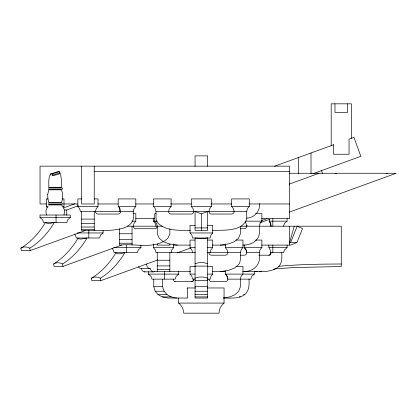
<?xml version="1.0" encoding="UTF-8"?>
<svg xmlns="http://www.w3.org/2000/svg" width="417" height="417" viewBox="0 0 417 417"><rect width="100%" height="100%" fill="white"/><g stroke="black" fill="none" stroke-linecap="round" stroke-linejoin="round"><path stroke-width="0.63" d="M59.422 171.679L52.302 173.998C51.041 177.089 58.776 174.134 60.319 173.451L60.225 173.024L59.621 172.904L59.422 171.679L57.64 171.679L50.52 173.998L50.342 175.354L49.659 175.208L50.358 174.4M81.628 211.528L81.628 230.434C95.472 229.908 109.692 231.967 123.224 228.167C127.649 226.639 132.116 223.939 133.31 219.092C133.633 214.958 131.975 209.49 135.827 206.488L135.827 198.925L118.183 198.925L118.183 206.488L120.007 208.724L120.706 211.528A2.523 2.523 0 0 1 118.183 214.046L98.016 214.046A2.523 2.523 0 0 1 95.493 211.528L96.191 208.724L98.016 206.488L98.016 198.925L94.237 198.925M171.121 252.671L171.814 249.866L173.639 247.63L173.639 243.851M210.194 252.671L210.893 249.866L212.712 247.63L212.712 240.067L207.671 240.067M220.275 271.576L228.344 270.445L234.396 268.173L238.425 264.774C242.757 259.801 237.732 251.972 242.965 247.63L242.965 240.067L236.032 240.067M212.43 230.434C223.658 229.83 241.714 232.128 246.744 219.092C247.067 214.958 245.415 209.49 249.267 206.488L249.267 198.925L231.623 198.925L231.623 206.488L233.447 208.724L234.14 211.528A2.523 2.523 0 0 1 231.623 214.046L211.455 214.046A2.523 2.523 0 0 1 208.933 211.528L209.631 208.724L211.455 206.488L211.455 198.925L191.288 198.925L191.288 206.488L193.113 208.724L193.806 211.528A2.523 2.523 0 0 1 191.288 214.046L171.121 214.046A2.523 2.523 0 0 1 168.598 211.528L169.297 208.724L171.121 206.488L171.121 198.925L153.477 198.925L153.477 206.488C158.585 210.59 153.816 218.07 157.678 222.871C166.07 231.336 179.336 230.189 190.314 230.434M244.226 271.576C255.157 271.232 261.329 263.455 259.348 252.671C259.426 250.721 260.354 248.86 261.871 247.63L261.871 240.067L255.569 240.067M49.336 175.896L48.742 181.577L48.857 187.29L61.466 187.29L61.58 181.577L60.632 174.025M283.539 226.202L284.524 223.403L287.104 221.161L287.104 218.638M63.983 215.021L64.473 212.331L64.192 209.61M289.601 242.59L294.235 226.202M289.461 243.048L290.607 242.59L297.165 226.202L302.528 228.542L296.909 242.59L290.607 245.107L261.673 245.107M62.54 189L62.54 188.109M62.54 204.121L62.54 203.23M47.163 207.082L45.896 210.96L46.339 215.021M223.429 298.046C230.591 297.983 238.498 299.041 244.706 294.642C249.293 290.826 249.33 284.603 248.985 279.14M62.946 207.504L63.983 206.488L63.983 198.925L62.091 198.925M133.31 213.598L135.827 213.598L135.827 221.161L134.003 223.403L133.31 226.202A2.523 2.523 0 0 0 135.827 228.725L154.733 228.725A2.523 2.523 0 0 0 157.256 226.202L156.557 223.403L154.733 221.161L154.733 213.598L155.994 213.598M207.671 225.394L212.712 225.394L212.712 232.957L210.893 235.193L210.194 237.998L192.55 237.998L191.851 235.193L190.027 232.957L190.027 225.394L195.067 225.394M255.569 213.598L261.871 213.598L261.871 221.161C258.019 224.169 259.671 229.637 259.348 233.765C258.399 241.141 250.961 244.753 244.226 245.107L244.226 247.63A6.615 6.615 0 0 1 246.744 252.671L259.348 252.671M207.671 266.536L212.712 266.536L212.712 274.099L210.893 276.335L210.194 279.14L207.671 279.14M207.202 287.965L224.059 287.965L224.059 303.086C221 305.494 219.107 309.278 219.014 313.172L183.725 313.172C183.636 309.278 181.744 305.494 178.685 303.086L178.685 298.046M70.311 217.544L67.731 219.78L66.746 222.584L43.576 222.584L42.591 219.78L40.011 217.544L40.011 215.021L70.311 215.021L70.311 217.544L40.011 217.544M103.082 230.434L103.082 232.957L100.502 235.193L99.517 237.998L76.347 237.998L75.362 235.193L74.247 233.973M140.894 245.107L140.894 247.63L138.319 249.866L137.334 252.671L114.159 252.671L113.174 249.866L112.058 248.647M178.711 271.576L178.711 274.099L176.13 276.335L175.145 279.14L151.97 279.14L150.985 276.335L148.405 274.099L148.405 271.576M287.104 245.107L287.104 247.63L284.524 249.866L283.539 252.671L270.352 252.671M254.334 271.576L254.334 274.099L251.753 276.335L250.768 279.14L227.838 279.14A2.523 2.523 0 0 1 225.321 281.663L211.455 281.663A2.523 2.523 0 0 1 208.933 279.14M242.668 271.576C254.313 270.565 267.959 274.459 278.191 267.042C282.304 263.388 281.965 257.67 281.756 252.671M201.369 213.869L207.671 211.528L207.671 230.434L195.067 230.434L195.067 211.528L201.369 213.869L201.369 230.434M63.342 207.963L74.961 203.736M64.202 209.965L66.746 209.965L78.37 205.737M20.85 248.141A16.383 11.223 70 0 1 29.763 248.141A93.21 65.912 -90 0 0 54.273 222.584C51.453 222.866 47.866 224.435 45.359 222.584A93.21 65.912 -90 0 1 20.85 248.141L21.293 250.581L30.206 250.581L85.193 230.585M274.558 166.237L333.741 144.715M313.016 173.712L360.841 156.323L353.95 137.37L349.045 139.153L349.045 154.243L333.511 154.243L333.511 144.798M53.621 263.951A16.383 11.223 70 0 1 62.534 263.951A94.232 66.631 90 0 0 87.044 237.998L80.7 239.139L78.902 238.852L78.13 237.998A94.232 66.631 90 0 1 53.621 263.951L54.064 266.395L62.977 266.395L121.655 245.055M289.085 184.173L319.078 173.263M335.148 173.712L336.373 173.263M386.017 173.712L387.237 173.263M246.15 226.191L247.37 225.748M261.402 220.645L266.911 218.638M91.432 278.228A16.383 11.223 70 0 1 100.346 278.228A93.21 65.912 90 0 0 124.855 252.671C122.108 253.187 118.814 254.724 116.187 253.176L115.942 252.671A93.21 65.912 -90 0 1 91.432 278.228L91.876 280.667L100.789 280.667L157.662 259.989M177.173 252.895L190.684 247.979M259.781 222.855L269.57 219.295M289.137 212.18L396.15 173.263L289.351 173.263M52.125 175.354L59.621 172.904M246.645 218.185C254.125 217.882 260.589 211.153 259.348 203.517M223.439 297.941L229.856 296.914L235.152 294.642L238.68 291.238L240.442 286.703L240.635 277.701L241.141 276.335L242.965 274.099L242.965 266.536L236.032 266.536M220.275 245.107L228.344 243.976L234.396 241.704L238.425 238.305L240.442 233.765L240.442 226.202M259.348 271.576L261.829 271.227M278.52 266.333L279.698 266.176C300.172 264.388 320.736 264.06 341.278 264.013M255.022 271.576L257.398 271.274M274.61 268.913L294.1 267.516L341.278 266.536L341.278 226.202L241.01 226.202M52.302 173.998L50.52 173.998M94.237 171.528L289.601 171.528M48.231 187.921L62.091 187.921M48.231 189.182L62.091 189.182M48.231 198.925L46.339 198.925L46.339 206.488L47.376 207.504M81.628 198.925L77.849 198.925L77.849 206.488L79.673 208.724L80.372 211.528L133.31 211.528M48.231 203.048L62.091 203.048M46.537 203.965L40.037 203.965L40.037 166.154L289.601 166.154L289.601 218.638L261.605 218.638M63.431 203.965L77.729 203.965M97.88 203.965L118.027 203.965M135.572 203.965L153.769 203.965M170.668 203.965L191.466 203.965M210.96 203.965L231.758 203.965M249.303 203.965L289.601 203.965M48.231 204.309L62.091 204.309M48.857 204.94L61.466 204.94L62.388 205.951M46.339 206.488L48.231 206.488M62.091 206.488L63.983 206.488M77.849 206.488L98.016 206.488M118.183 206.488L135.827 206.488M153.477 206.488L171.121 206.488M191.288 206.488L211.455 206.488M231.623 206.488L249.267 206.488M155.994 211.528L246.744 211.528M135.791 218.638L154.618 218.638M81.628 219.092L94.237 219.092M131.923 221.161L135.827 221.161M153.477 218.008L153.477 221.161L157.256 221.161M245.483 221.161L261.871 221.161M268.996 221.161L287.104 221.161M81.628 223.627L94.237 223.627M127.633 226.202L162.296 226.202M81.628 227.03L94.237 227.03M195.067 227.911L207.671 227.911M240.369 228.725L244.226 228.725A2.523 2.523 0 0 0 246.744 226.202L246.051 223.403L245.259 222.178M81.628 229.298L94.237 229.298M77.275 232.957L103.082 232.957M190.027 232.957L212.712 232.957M119.444 233.765L132.048 233.765M119.444 239.436L132.048 239.436M195.067 240.067L190.027 240.067L190.027 247.63L191.851 249.866L192.55 252.671M290.607 242.59L296.909 242.59M119.444 243.22L132.048 243.22M120.075 245.107C135.499 243.184 155.061 250.007 167.843 238.305L169.86 233.765L169.86 228.725M173.545 245.107L190.407 245.107M212.31 245.107L225.592 245.107M242.835 245.107L244.784 245.107M113.805 247.63L140.894 247.63M153.477 243.851L153.477 247.63L173.639 247.63M190.027 247.63L195.067 247.63M207.671 247.63L212.712 247.63M225.321 243.851L225.321 247.63L242.965 247.63M261.871 247.63L244.226 247.63L246.051 249.866L246.744 252.671A2.523 2.523 0 0 1 244.226 255.194L240.369 255.194M268.996 247.63L287.104 247.63M195.333 252.671L155.994 252.671L155.296 249.866L153.477 247.63M207.64 252.671L240.442 252.671M258.858 255.194L269.278 255.194A2.523 1.783 90 0 0 271.06 252.671M157.256 260.234L169.86 260.234M157.256 265.905L169.86 265.905M195.067 266.103L207.671 266.103M195.067 266.536L190.027 266.536L190.027 274.099L191.851 276.335L192.55 279.14L195.067 279.14M149.667 268.392L140.753 268.392A4.519 3.195 -90 0 1 139.434 267.912L138.856 267.386A4.519 3.195 -90 0 1 138.376 266.703M273.354 269.309L274.626 269.309M157.256 269.69L169.86 269.69M154.181 271.576L190.491 271.576M212.508 271.576L225.467 271.576M144.35 271.863L153.258 271.863M148.405 274.099L178.711 274.099M190.027 274.099L195.067 274.099M207.671 274.099L212.712 274.099M254.334 274.099L225.321 274.099L225.321 270.946M195.067 280.516L207.671 280.516M174.697 281.663L192.075 281.663A2.523 1.783 -90 0 0 193.858 279.14M153.753 279.14L153.753 286.703L162.666 286.703C163.454 293.797 170.345 297.712 176.928 298.046M195.067 286.703L207.671 286.703M187.108 287.965L195.537 287.965M153.753 286.703L155.181 291.238L164.095 291.238M195.067 291.238L207.671 291.238M155.181 291.238L158.033 294.642L166.946 294.642M195.067 294.642L207.671 294.642M243.434 294.642L244.706 294.642M158.033 294.642L162.312 296.914L171.22 296.914M195.067 296.914L207.671 296.914M239.16 296.914L240.432 296.914M178.685 303.086L224.059 303.086M177.423 245.107L169.354 243.976L163.308 241.704L159.273 238.305L157.256 233.765L157.256 226.202M162.312 296.914L168.015 298.046L187.593 298.046L187.593 287.965M225.321 247.63L227.14 249.866L227.838 252.671A2.523 2.523 0 0 1 225.321 255.194L211.455 255.194A2.523 2.523 0 0 1 208.933 252.671M153.477 221.161L155.296 223.403L155.994 226.202M269.278 221.161L270.57 223.403L271.06 226.202L270.57 223.403L269.278 221.161L269.278 219.399M321.465 170.636L322.544 173.597M63.765 208.312L63.983 208.98M100.346 278.228L100.789 280.667M62.534 263.951L62.977 266.395M29.763 248.141L30.206 250.581M351.359 138.308L351.359 103.828L331.192 103.828L331.192 145.642M347.58 103.828L347.58 112.329L334.976 112.329L334.976 103.828M311.025 152.976L311.025 173.785M298.421 157.558L298.421 173.816M289.601 226.202L289.601 245.107M272.843 218.638L272.843 226.202M272.843 245.107L272.843 252.671M268.835 245.107L268.835 247.63A6.615 4.681 -90 0 1 270.617 252.671A2.523 1.783 90 0 1 268.835 255.194M207.671 166.347L207.671 155.869L195.067 155.869L195.067 166.347M169.86 243.851L169.86 245.107L157.256 245.107L157.256 243.851M169.86 252.671L169.86 271.576M164.449 271.576L164.449 279.14M162.666 279.14L162.666 286.703M157.256 252.671L157.256 271.576M132.048 226.202L132.048 245.107M126.638 245.107L126.638 252.671M119.444 207.296L119.444 211.706M119.444 228.725L119.444 245.107M94.237 166.154L94.237 203.965L81.628 203.965L81.628 166.154M94.237 211.528L94.237 230.434M88.826 230.434L88.826 237.998M66.746 209.965L66.746 215.167M56.055 215.021L56.055 222.584M154.608 271.576A4.519 3.195 90 0 1 151.95 271.331L151.387 270.779A4.519 3.195 -90 0 1 150.349 268.319A4.519 3.195 90 0 1 148.348 267.912L147.769 267.386A4.519 3.195 90 0 1 146.586 264.013M145.033 271.821A4.519 3.195 90 0 1 143.036 271.331L142.473 270.779A4.519 3.195 90 0 1 141.436 268.319M175.145 281.663A2.523 1.783 -90 0 1 173.363 279.14M193.415 279.14A2.523 1.783 -90 0 1 191.632 281.663M195.067 278.144A16.383 15.398 0 0 1 207.671 278.144M195.067 263.732A16.383 15.398 0 0 1 207.671 263.732M47.679 194.499L47.919 199.326L48.857 202.417L61.466 202.417C63.123 198.429 63.123 193.801 61.466 189.813L48.857 189.813L47.679 194.499M207.671 237.998L201.369 238.732L195.067 237.998L195.067 298.046L207.671 298.046L207.671 237.998M226.353 275.116L225.321 274.099A6.615 6.615 0 0 1 227.838 279.14L227.646 277.701L226.353 275.116"/></g></svg>
